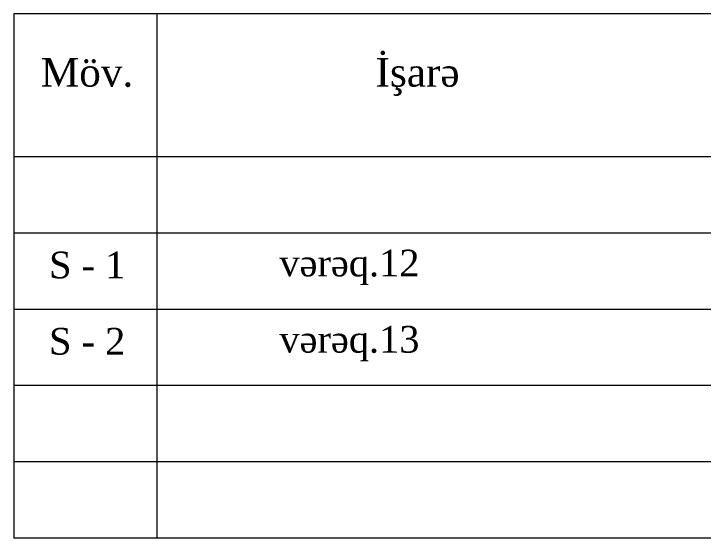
# Model space of a CAD drawing. Header units: millimetres. Extents: x -149347 to 251215, y -2929184 to -2541447.
# Drawn here: x -3430 to 3229, y -2567939 to -2562870 of the extents above; entities that cross this region are included whole.
import ezdxf

# ---------------------------------------------------------------- set-up
doc = ezdxf.new("R2010")
doc.units = ezdxf.units.MM
doc.layers.add('cedvel  0.09', color=7, linetype='Continuous', lineweight=13)
doc.styles.get("Standard").update_dxf_attribs({"font": 'times.ttf'})
doc.styles.add('Times New  Roman', font='times.ttf')

msp = doc.modelspace()

# ---------------------------------------------------------------- linework, layer by layer
at = {"lineweight": 20}
for p, q in [((13620.92041, -2562869.88598), (-3430.08965, -2562869.88598)), ((-3430.08965, -2562869.88598), (-3430.08965, -2564252.40031)), ((-2047.57532, -2562869.88598), (-2047.57532, -2564252.40031)), ((13620.92041, -2564252.40031), (-3430.08965, -2564252.40031)), ((-3430.08965, -2564252.40031), (-3430.08965, -2567939.10518)), ((-2047.57532, -2564252.40031), (-2047.57532, -2567939.10518)), ((13620.92041, -2564989.74128), (-3430.08965, -2564989.74128))]:
    msp.add_line(p, q, dxfattribs=at)
at = {"layer": 'cedvel  0.09', "lineweight": 20}
for p, q in [((13620.92041, -2565727.08226), (-3430.08965, -2565727.08226)), ((13620.92041, -2566464.42323), (-3430.08965, -2566464.42323)), ((13620.92041, -2567201.76421), (-3430.08965, -2567201.76421)), ((13620.92041, -2567939.10518), (-3430.08965, -2567939.10518))]:
    msp.add_line(p, q, dxfattribs=at)

# ---------------------------------------------------------------- texts
at = {"color": 7, "lineweight": 5, "ltscale": 15, "char_height": 276.5028658, "attachment_point": 1, "style": 'Times New  Roman'}
for s, insert in [('{\\fTimes New Roman|b0|i0|c238|p18;İşarə}', (64.71435, -2563297.73045)), ('{\\fTimes New Roman|b0|i0|c238|p18;Möv.}', (-3169.111, -2563297.73045))]:
    msp.add_mtext_dynamic_manual_height_columns(s, width=1410.2899377, gutter_width=4505.56669, heights=[0], dxfattribs=dict(at, insert=insert))
at = {"lineweight": 40, "char_height": 368.6704877, "attachment_point": 1}
for s, insert, width in [('{\\H0.7x;S\\fTimes New Roman|b0|i0|c238|p18; - 1\\H1.4285x;   }', (-3089.14026, -2565168.76479), 761.9802578), ('{\\fTimes New Roman|b0|i0|c238|p18;\\H0.7x;vərəq.12}', (-864.51187, -2565150.13572), 1265.427116), ('{\\H0.7x;S\\fTimes New Roman|b0|i0|c238|p18; - 2\\H1.4285x;   }', (-3089.14026, -2565906.10577), 761.9802578), ('{\\fTimes New Roman|b0|i0|c238|p18;\\H0.7x;vərəq.13}', (-864.51187, -2565887.4767), 1265.427116)]:
    msp.add_mtext(s, dxfattribs=dict(at, insert=insert, width=width))

doc.saveas('drawing.dxf')
